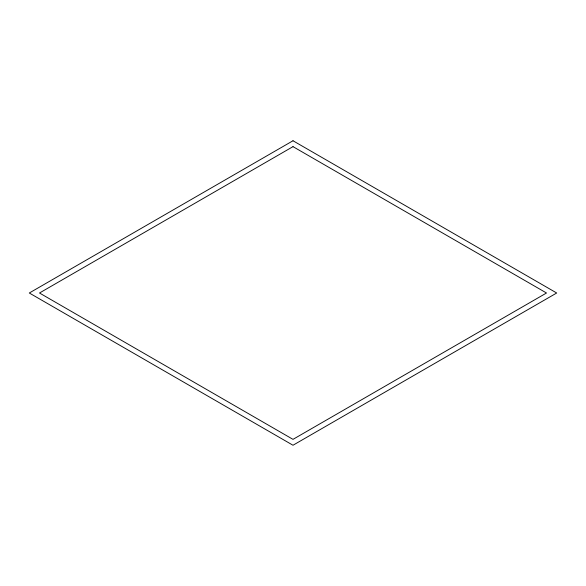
<?xml version="1.0" encoding="UTF-8"?>
<svg xmlns="http://www.w3.org/2000/svg" width="586" height="586" viewBox="0 0 586 586"><rect width="100%" height="100%" fill="white"/><g stroke="black" fill="none" stroke-linecap="round" stroke-linejoin="round"><path stroke-width="0.88" d="M293 140.757L29.3 293L293 445.243L556.7 293L293 140.757M293 146.639L39.496 293L293 439.361L546.504 293L293 146.639"/></g></svg>
